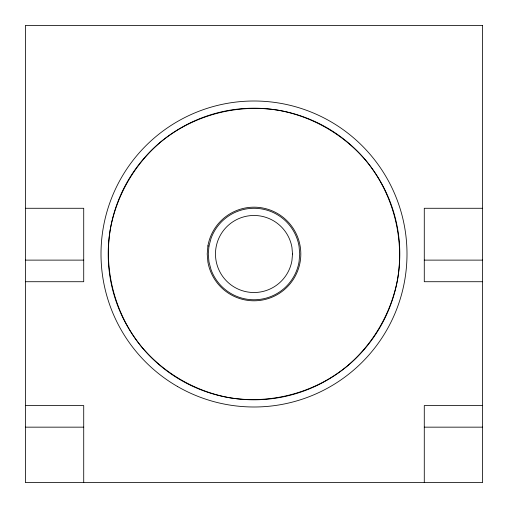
<?xml version="1.0" encoding="UTF-8"?>
<svg xmlns="http://www.w3.org/2000/svg" width="508" height="508" viewBox="0 0 508 508"><rect width="100%" height="100%" fill="white"/><g stroke="black" fill="none" stroke-linecap="round" stroke-linejoin="round"><path stroke-width="0.76" d="M25.4 208.28L83.718 208.28L83.718 281.718L25.4 281.718M482.6 208.28L424.282 208.28L424.282 281.718L482.6 281.718M25.4 260.121L83.718 260.121M424.282 260.121L482.6 260.121M25.4 405.562L83.718 405.562L83.718 482.6M482.6 405.562L424.282 405.562L424.282 482.6M25.4 427.158L83.718 427.158M424.282 427.158L482.6 427.158M110.414 228.683C103.334 270.675 115.183 314.897 142.31 347.72C164.522 373.513 195.231 391.249 228.676 397.586C270.669 404.666 314.897 392.824 347.713 365.69C373.52 343.478 391.243 312.763 397.58 279.317C404.666 237.331 392.817 193.104 365.684 160.28C343.478 134.487 312.763 116.751 279.317 110.414C237.325 103.334 193.104 115.183 160.28 142.31C134.48 164.522 116.751 195.237 110.414 228.683M207.905 245.872L207.201 254L207.905 262.128A46.971 46.971 0 0 0 218.148 284.08A46.812 46.812 0 0 0 286.131 288.042A46.812 46.812 0 0 0 286.131 219.939A46.812 46.812 0 0 0 218.142 223.895A46.971 46.971 0 0 0 207.905 245.872M208.972 246.062L208.28 254L208.972 261.938L211.036 269.64A45.714 45.714 0 0 0 299.034 261.944L299.72 254L299.022 246.062A45.714 45.714 0 0 0 211.049 238.36L208.972 246.062M292.519 254L291.929 260.687A38.513 38.513 0 0 1 232.835 286.182A38.513 38.513 0 0 1 232.835 221.818A38.513 38.513 0 0 1 291.935 247.313L292.519 254M482.6 25.4L25.4 25.4L25.4 482.6L482.6 482.6L482.6 25.4M177.502 386.499A152.997 152.997 0 0 0 406.997 254A152.997 152.997 0 0 0 177.502 121.501A152.997 152.997 0 0 0 177.502 386.499M160.28 365.69A145.802 145.802 0 0 0 397.586 279.317A145.802 145.802 0 0 0 204.133 116.992A145.802 145.802 0 0 0 160.28 365.69"/></g></svg>
